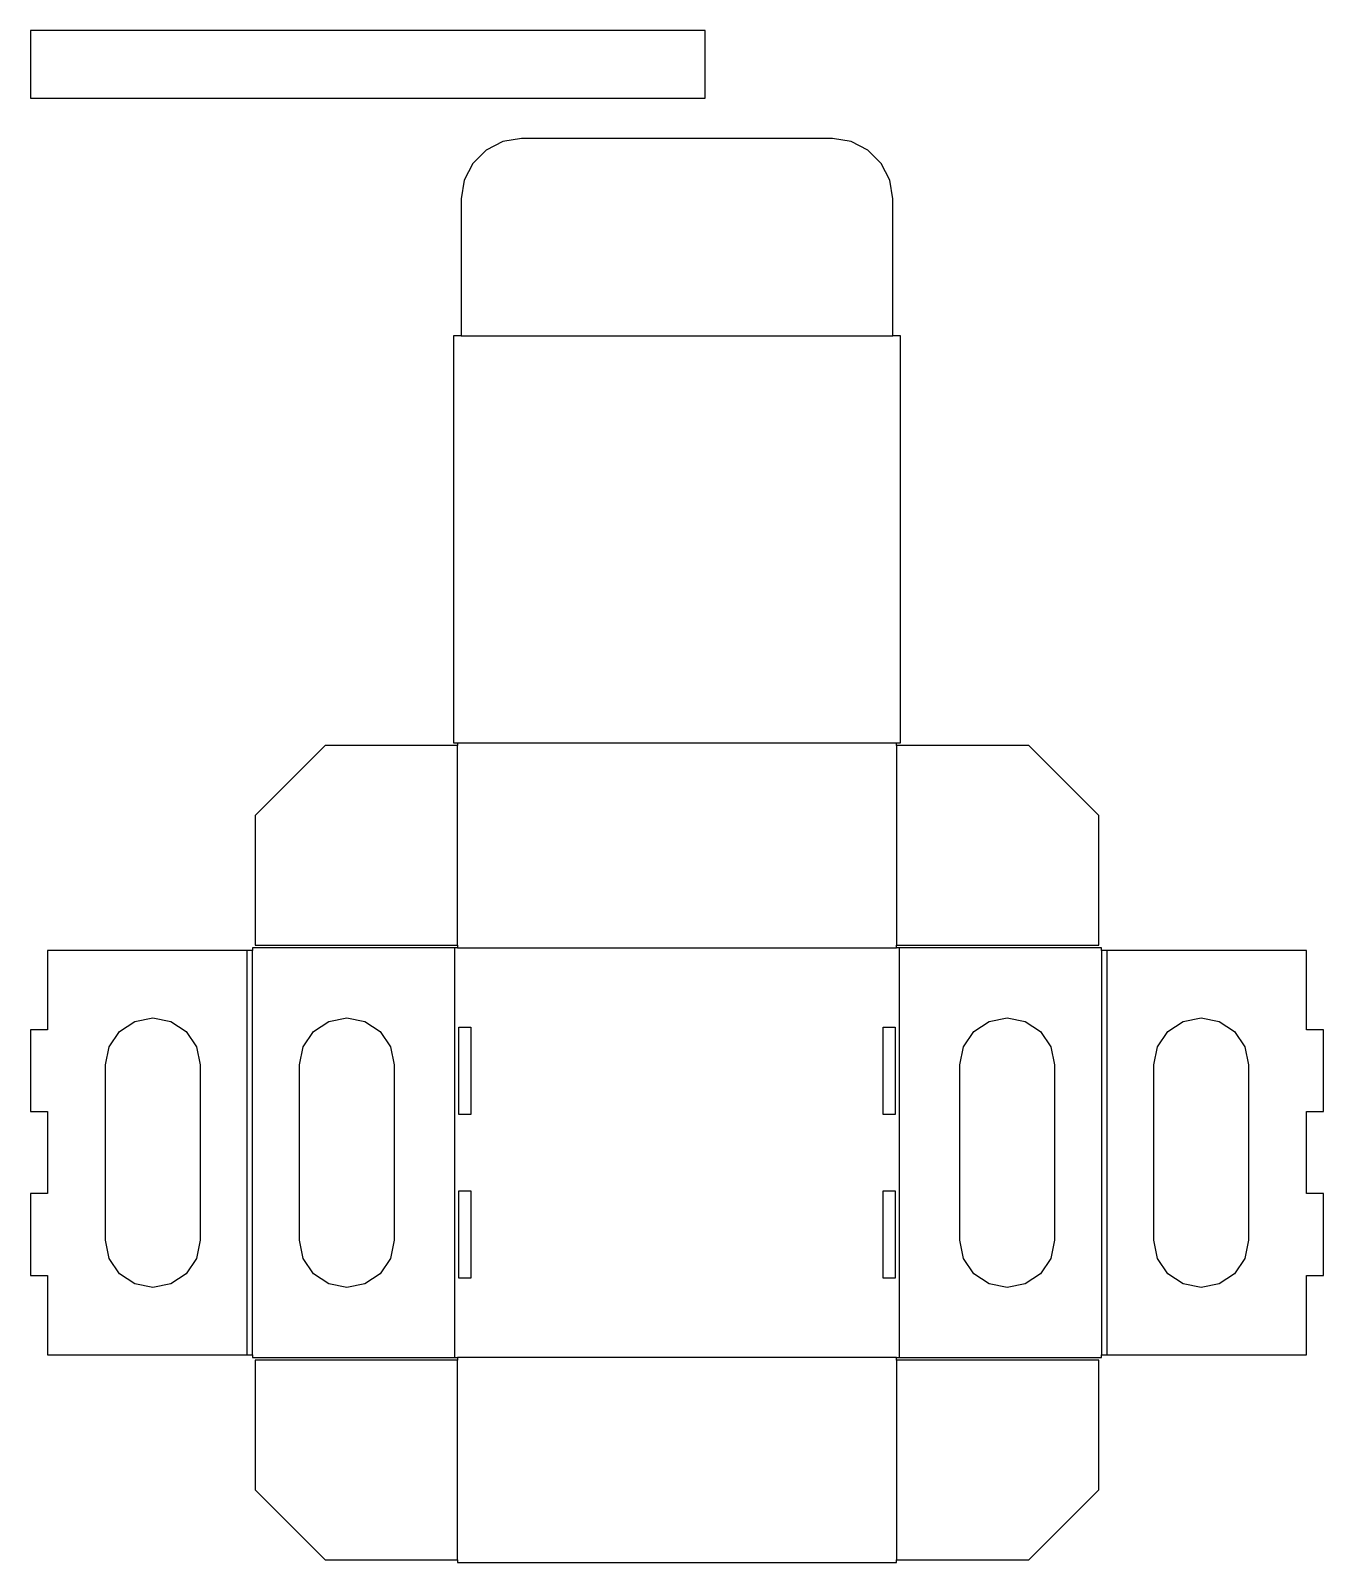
# Model space of a CAD drawing. Header units: millimetres. Extents: x 5 to 197, y 5 to 232.
import ezdxf

# ---------------------------------------------------------------- set-up
doc = ezdxf.new("R2010")
doc.units = ezdxf.units.MM
for name, color, linetype in [('CREASE', 5, 'CONTINUOUS'), ('CUT', 1, 'CONTINUOUS'), ('ENGRAVE', 7, 'CONTINUOUS')]:
    doc.layers.add(name, color=color, linetype=linetype)

msp = doc.modelspace()

# ---------------------------------------------------------------- linework, layer by layer
at = {"layer": 'CREASE'}
for points in [[(68.83, 186.9), (132.83, 186.9)], [(68.28, 126.52), (133.38, 126.52)], [(68.28, 96.54), (68.28, 126.12)], [(133.38, 126.12), (133.38, 96.54)], [(37.12, 35.78), (37.12, 95.74)], [(37.88, 35.78), (37.88, 95.74)], [(67.88, 35.38), (67.88, 96.14)], [(68.28, 96.14), (133.38, 96.14)], [(133.78, 96.14), (133.78, 35.38)], [(163.78, 95.74), (163.78, 35.78)], [(164.54, 95.74), (164.54, 35.78)], [(133.38, 35.38), (68.28, 35.38)], [(68.28, 5.4), (68.28, 34.98)], [(133.38, 34.98), (133.38, 5.4)]]:
    msp.add_lwpolyline(points, dxfattribs=at)
at = {"layer": 'CUT'}
for points in [[(68.28, 35.38), (68.28, 34.98), (38.3, 34.98), (38.3, 15.753), (48.653, 5.4), (68.28, 5.4), (68.28, 5), (133.38, 5), (133.38, 5.4), (153.007, 5.4), (163.36, 15.753), (163.36, 34.98), (133.38, 34.98), (133.38, 35.38), (163.78, 35.38), (163.78, 35.78), (194.16, 35.78), (194.16, 47.532), (196.66, 47.532), (196.66, 59.684), (194.16, 59.684), (194.16, 71.836), (196.66, 71.836), (196.66, 83.988), (194.16, 83.988), (194.16, 95.74), (163.78, 95.74), (163.78, 96.14), (133.38, 96.14), (133.38, 96.54), (163.36, 96.54), (163.36, 115.767), (153.007, 126.12), (133.38, 126.12), (133.38, 126.52), (133.97, 126.52), (133.97, 186.9), (132.83, 186.9), (132.83, 207.18), (132.392, 209.949), (131.119, 212.447), (129.137, 214.429), (126.639, 215.702), (123.87, 216.14), (77.79, 216.14), (75.021, 215.702), (72.523, 214.429), (70.541, 212.447), (69.268, 209.949), (68.83, 207.18), (68.83, 186.9), (67.69, 186.9), (67.69, 126.52), (68.28, 126.52), (68.28, 126.12), (48.653, 126.12), (38.3, 115.767), (38.3, 96.54), (68.28, 96.54), (68.28, 96.14), (37.88, 96.14), (37.88, 95.74), (7.5, 95.74), (7.5, 83.988), (5, 83.988), (5, 71.836), (7.5, 71.836), (7.5, 59.684), (5, 59.684), (5, 47.532), (7.5, 47.532), (7.5, 35.78), (37.88, 35.78), (37.88, 35.38)], [(30.12, 52.76), (29.587, 50.081), (28.07, 47.81), (25.799, 46.293), (23.12, 45.76), (20.441, 46.293), (18.17, 47.81), (16.653, 50.081), (16.12, 52.76), (16.12, 78.76), (16.653, 81.439), (18.17, 83.71), (20.441, 85.227), (23.12, 85.76), (25.799, 85.227), (28.07, 83.71), (29.587, 81.439), (30.12, 78.76)], [(58.88, 52.76), (58.347, 50.081), (56.83, 47.81), (54.559, 46.293), (51.88, 45.76), (49.201, 46.293), (46.93, 47.81), (45.413, 50.081), (44.88, 52.76), (44.88, 78.76), (45.413, 81.439), (46.93, 83.71), (49.201, 85.227), (51.88, 85.76), (54.559, 85.227), (56.83, 83.71), (58.347, 81.439), (58.88, 78.76)], [(68.48, 84.388), (70.28, 84.388), (70.28, 71.436), (68.48, 71.436)], [(133.18, 71.436), (131.38, 71.436), (131.38, 84.388), (133.18, 84.388)], [(156.78, 52.76), (156.247, 50.081), (154.73, 47.81), (152.459, 46.293), (149.78, 45.76), (147.101, 46.293), (144.83, 47.81), (143.313, 50.081), (142.78, 52.76), (142.78, 78.76), (143.313, 81.439), (144.83, 83.71), (147.101, 85.227), (149.78, 85.76), (152.459, 85.227), (154.73, 83.71), (156.247, 81.439), (156.78, 78.76)], [(185.54, 52.76), (185.007, 50.081), (183.49, 47.81), (181.219, 46.293), (178.54, 45.76), (175.861, 46.293), (173.59, 47.81), (172.073, 50.081), (171.54, 52.76), (171.54, 78.76), (172.073, 81.439), (173.59, 83.71), (175.861, 85.227), (178.54, 85.76), (181.219, 85.227), (183.49, 83.71), (185.007, 81.439), (185.54, 78.76)], [(68.48, 60.084), (70.28, 60.084), (70.28, 47.132), (68.48, 47.132)], [(133.18, 47.132), (131.38, 47.132), (131.38, 60.084), (133.18, 60.084)]]:
    msp.add_lwpolyline(points, close=True, dxfattribs=at)
at = {"layer": 'ENGRAVE'}
msp.add_lwpolyline([(5, 222.14), (105, 222.14), (105, 232.14), (5, 232.14)], close=True, dxfattribs=at)

doc.saveas('drawing.dxf')
